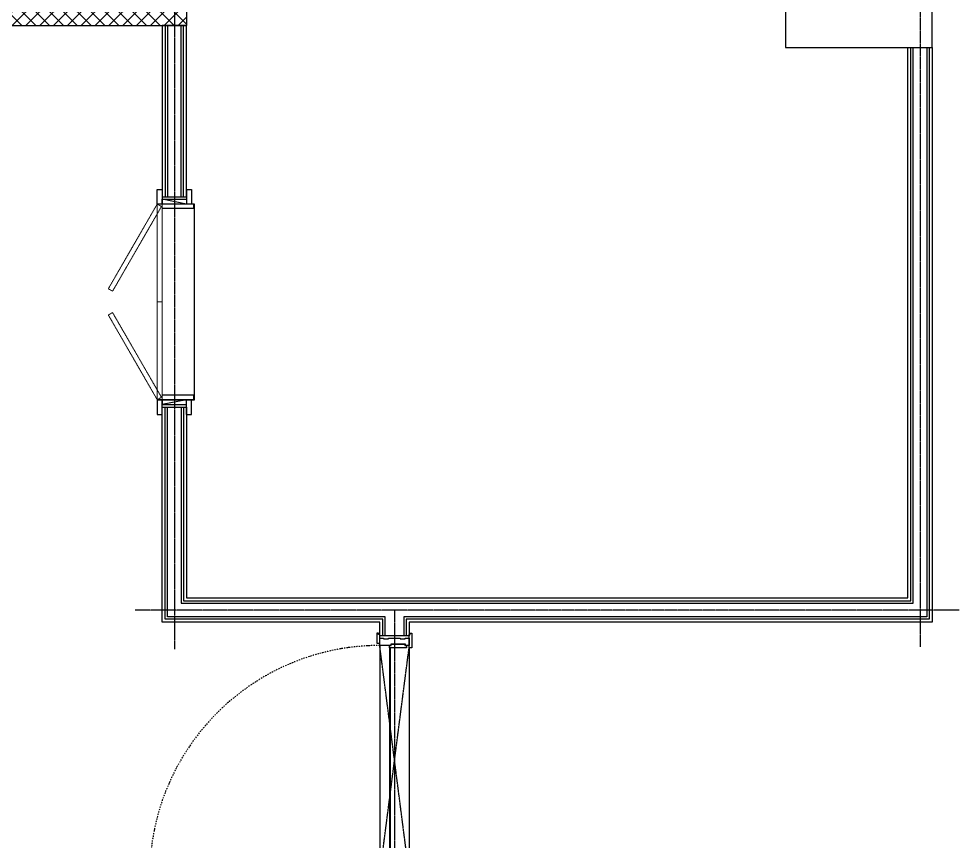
# Model space of a CAD drawing. Header units: millimetres. Extents: x 18456 to 179493, y -203649 to 469211.
# Drawn here: x 140233 to 144080, y 121859 to 125221 of the extents above; entities that cross this region are included whole.
import ezdxf

# ---------------------------------------------------------------- set-up
doc = ezdxf.new("R2010")
doc.units = ezdxf.units.MM
for name, pattern in [('X-평면도(기본형)$0$CEN', [52.5, 50, -1, 0.5, -1]), ('X-평면도(기본형)$0$DASHDOTX2', [2, 1, -0.5, 0, -0.5]), ('X-평면도(기본형)$0$HID', [2.8, 1.8, -1]), ('X-평면도(기본형)$0$x-ref_plan S1$0$HID', [2.3, 1.5, -0.8])]:
    doc.linetypes.add(name, pattern=pattern)
for name, color, linetype, true_color in [('X-평면도(기본형)$0$40HAT', 9, 'Continuous', 0x808080), ('X-평면도(기본형)$0$7GYP', 7, 'Continuous', 0x000000), ('X-평면도(기본형)$0$CEN', 1, 'X-평면도(기본형)$0$CEN', 0xff0000), ('X-평면도(기본형)$0$DOOR', 4, 'Continuous', 0x00ffff), ('X-평면도(기본형)$0$FUR-KIT', 6, 'Continuous', 0xff00ff), ('X-평면도(기본형)$0$W1', 2, 'Continuous', 0xffff00), ('X-평면도(기본형)$0$W2', 3, 'Continuous', 0x00ff00)]:
    doc.layers.add(name, color=color, linetype=linetype, true_color=true_color)
doc.layers.add('X-평면도(기본형)$0$FUR-FIX', color=6, linetype='Continuous', lineweight=9, true_color=0xff00ff)

# ---------------------------------------------------------------- blocks, each defined once
blk = doc.blocks.new('X-평면도(기본형)$0$A$C24B0555E')
at = {"layer": 'X-평면도(기본형)$0$FUR-FIX', "color": 8, "ltscale": 20, "true_color": 0x808080}
for points in [[(20, -120), (420, -120), (420, -100), (20, -100)], [(820, -120), (420, -120), (420, -100), (820, -100)]]:
    blk.add_lwpolyline(points, close=True, dxfattribs=at)
at = {"layer": 'X-평면도(기본형)$0$FUR-FIX', "color": 1, "linetype": 'X-평면도(기본형)$0$x-ref_plan S1$0$HID', "ltscale": 0.5, "true_color": 0xff0000}
for points in [[(30, -102.7), (20, -120), (366.4, -320), (376.4, -302.7)], [(810, -102.7), (820, -120), (473.6, -320), (463.6, -302.7)]]:
    blk.add_lwpolyline(points, close=True, dxfattribs=at)
at = {"layer": 'X-평면도(기본형)$0$FUR-KIT', "linetype": 'Continuous'}
for p, q in [((-40, 0, 0), (-40, 20, 0)), ((-40, 20, 0), (20, 20, 0)), ((-40, 0, 0), (20, 0, 0)), ((20, 0, 0), (0, -100)), ((20, 32, 0), (20, -118, 0)), ((820, 32, 0), (20, 32, 0)), ((37, 30, 0), (20, 30, 0)), ((37, -100, 0), (37, 30, 0)), ((802, 30, 0), (802, -100, 0)), ((820, 30, 0), (802, 30, 0)), ((820, -118, 0), (820, 32, 0)), ((820, 30, 0), (820, -120, 0)), ((880, 20), (820, 20, 0)), ((880, 0), (820, 0, 0)), ((820, 0, 0), (840, -100)), ((880, 0), (880, 20))]:
    blk.add_line(p, q, dxfattribs=at)
for points in [[(20, 0), (20, -100), (0, -100), (0, 0)], [(820, 0), (820, -100), (840, -100), (840, 0)], [(20, -100), (20, -120), (-40, -120), (-40, -100)], [(880, -120), (880, -100), (820, -100), (820, -120)]]:
    blk.add_lwpolyline(points, close=True, dxfattribs=at)
blk = doc.blocks.new('X-평면도(기본형)$0$1000m')
at = {"layer": 'X-평면도(기본형)$0$DOOR', "color": 5, "true_color": 0x0000ff}
for p, q in [((40, 960), (40, 40)), ((43, 960), (43, 40))]:
    blk.add_line(p, q, dxfattribs=at)
at = {"layer": 'X-평면도(기본형)$0$DOOR', "linetype": 'ByBlock'}
for points in [[(0, 1015), (-5, 1015), (-5, 1020), (-12, 1020), (-12, 980), (0, 980)], [(120, 1015), (125, 1015), (125, 1020), (132, 1020), (132, 960), (120, 960)], [(120, -15), (125, -15), (125, -20), (132, -20), (132, 40), (120, 40)], [(-12, -15), (-7, -15), (-7, -20), (0, -20), (0, 20), (-12, 20)]]:
    blk.add_lwpolyline(points, close=True, dxfattribs=at)
at = {"layer": 'X-평면도(기본형)$0$DOOR'}
for points in [[(0, 1000), (15.9, 1000), (15.9, 997), (35.9, 997), (35.9, 1000), (84.1, 1000), (84.1, 997), (104.1, 997), (104.1, 1000), (120, 1000), (120, 999.1), (120, 980), (120, 970), (105, 970), (105, 975), (45, 975), (45, 970), (40, 970), (0, 970)], [(40, 960), (40, 970), (47, 970), (47, 975), (103, 975), (103, 970), (110, 970), (110, 960)], [(0, 30), (-940.8, 30), (-940.8, 66), (0, 66)], [(0, 30), (-940.8, 30), (-940.8, 66), (0, 66)], [(40, 40), (40, 30), (47, 30), (47, 25), (103, 25), (103, 30), (110, 30), (110, 40)], [(0, 0), (15.9, 0), (15.9, 3), (35.9, 3), (35.9, 0), (84.1, 0), (84.1, 3), (104.1, 3), (104.1, 0), (120, 0), (120, 30), (105, 30), (105, 25), (45, 25), (45, 30), (40, 30), (0, 30)]]:
    blk.add_lwpolyline(points, close=True, dxfattribs=at)
at = {"layer": 'X-평면도(기본형)$0$DOOR', "color": 1, "linetype": 'X-평면도(기본형)$0$HID', "true_color": 0xff0000}
blk.add_lwpolyline([(120, 960), (120, 40), (0, 970), (0, 30)], close=True, dxfattribs=at)
at = {"layer": 'X-평면도(기본형)$0$DOOR', "color": 1, "linetype": 'X-평면도(기본형)$0$DASHDOTX2', "ltscale": 5, "true_color": 0xff0000}
blk.add_arc((0.6, 28.6), 941.4, 90.038, 177.7238, dxfattribs=at)

msp = doc.modelspace()

# ---------------------------------------------------------------- hatches: boundary and pattern name
at = {"layer": 'X-평면도(기본형)$0$40HAT'}
h = msp.add_hatch(dxfattribs=at)
h.set_pattern_fill('H3', color=256, scale=40, style=0, pattern_type=2)
h.set_pattern_definition([(315, (-266331.984, -31820.326), (28.2842712, 28.2842712), []), (45, (-266331.984, -31820.326), (-28.2842712, 28.2842712), [])])
h.paths.add_polyline_path([(139479.6, 124493.9), (139389.6, 124493.9), (139389.6, 125723.9), (136809.6, 125723.9), (136809.6, 125813.9), (139479.6, 125813.9), (139479.6, 125303.9), (140809.6, 125303.9), (140809.6, 125813.9), (140919.6, 125813.9), (140919.6, 125193.9), (139479.6, 125193.9)], flags=0)

# ---------------------------------------------------------------- linework, layer by layer
at = {"layer": 'X-평면도(기본형)$0$7GYP'}
for p, q in [((140819.6, 125193.9), (140819.6, 124493.9)), ((140919.6, 125193.9), (140819.6, 125193.9)), ((140832.1, 125193.9), (140832.1, 124493.9)), ((140841.6, 125193.9), (140841.6, 124493.9)), ((140897.6, 124493.9), (140897.6, 125193.9)), ((140907.1, 124493.9), (140907.1, 125193.9)), ((140919.6, 124493.9), (140919.6, 125193.9)), ((140819.6, 124493.9), (140919.6, 124493.9)), ((140819.6, 123633.9), (140919.6, 123633.9))]:
    msp.add_line(p, q, dxfattribs=at)
for points in [[(140897.6, 123633.9), (140897.6, 122831.9), (143891.6, 122831.9), (143891.6, 125103.9)], [(140907.1, 123633.9), (140907.1, 122841.4), (143882.1, 122841.4), (143882.1, 125103.9)], [(140919.6, 123633.9), (140919.6, 122853.9), (143869.6, 122853.9), (143869.6, 125103.9)], [(143947.6, 125103.9), (143947.6, 122775.9), (141807.6, 122775.9), (141807.6, 122698.9)], [(143957.1, 125103.9), (143957.1, 122766.4), (141817.1, 122766.4), (141817.1, 122698.9)], [(143969.6, 125103.9), (143969.6, 122753.9), (141829.6, 122753.9), (141829.6, 122698.9)], [(141709.6, 122698.9), (141709.6, 122753.9), (140819.6, 122753.9), (140819.6, 123633.9)], [(141722.1, 122698.9), (141722.1, 122766.4), (140832.1, 122766.4), (140832.1, 123633.9)], [(141731.6, 122698.9), (141731.6, 122775.9), (140841.6, 122775.9), (140841.6, 123633.9)], [(141829.6, 122698.9), (141709.6, 122698.9)]]:
    msp.add_lwpolyline(points, dxfattribs=at)
at = {"layer": 'X-평면도(기본형)$0$CEN'}
for p, q in [((143919.6, 125853.9), (143919.6, 122653.9)), ((140869.6, 125248.9), (140869.6, 122643.9)), ((144079.6, 122803.9), (140709.6, 122803.9)), ((141769.6, 122803.9), (141769.6, 121563.9))]:
    msp.add_line(p, q, dxfattribs=at)
at = {"layer": 'X-평면도(기본형)$0$W1'}
msp.add_lwpolyline([(143969.6, 125903.9), (143369.6, 125903.9), (143369.6, 125103.9), (143969.6, 125103.9)], close=True, dxfattribs=at)
at = {"layer": 'X-평면도(기본형)$0$W2'}
for p in [(140919.6, 125813.9), (139479.6, 125193.9)]:
    msp.add_line(p, (140919.6, 125193.9), dxfattribs=at)

# ---------------------------------------------------------------- block references
at = {"rotation": 270}
msp.add_blockref('X-평면도(기본형)$0$A$C24B0555E', (140919.6, 124483.9), dxfattribs=at)
at = {"layer": 'X-평면도(기본형)$0$W2'}
msp.add_blockref('X-평면도(기본형)$0$1000m', (141709.6, 121688.9), dxfattribs=at)

doc.saveas('drawing.dxf')
